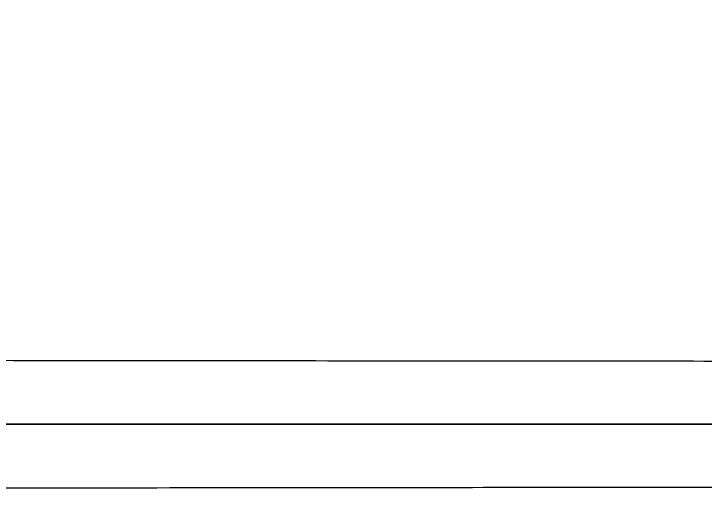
# Model space of a CAD drawing. Header units: millimetres. Extents: x 0 to 594, y 0 to 532.
# Drawn here: x 447.966 to 450.957, y 282.449 to 284.598 of the extents above; entities that cross this region are included whole.
import ezdxf
from ezdxf.lldxf.tags import DXFTag

# ---------------------------------------------------------------- set-up
doc = ezdxf.new("R2010")
doc.units = ezdxf.units.MM
for name, color, linetype, true_color in [('11', 7, 'Continuous', 0xffffff), ('13', 7, 'Continuous', 0xffffff), ('201', 7, 'Continuous', 0xffffff), ('4', 7, 'Continuous', 0xffffff)]:
    doc.layers.add(name, color=color, linetype=linetype, true_color=true_color)
doc.styles.add('iso-1', font='isocp.shx')
tags = doc.linetypes.add('DASHED', pattern=[25.72, 12.86, -12.86]).pattern_tags.tags
tags[6:7] = [DXFTag(74, 4), DXFTag(75, 0), DXFTag(340, '0'), DXFTag(46, 0.0), DXFTag(50, 0.0), DXFTag(44, 0.0), DXFTag(45, 0.0)]
tags[4:5] = [DXFTag(74, 4), DXFTag(75, 0), DXFTag(340, '0'), DXFTag(46, 0.0), DXFTag(50, 0.0), DXFTag(44, 0.0), DXFTag(45, 0.0)]
doc.dimstyles.get("Standard").update_dxf_attribs({"dimtxt": 0.18, "dimasz": 0.18, "dimexe": 0.18, "dimexo": 0.0625, "dimgap": 0.09, "dimtad": 0, "dimtih": 1, "dimtoh": 1, "dimdec": 4, "dimzin": 0, "dimdsep": 46, "dimtxsty": 'Standard', "dimcen": 0.09, "dimadec": 0, "dimazin": 0, "dimtfac": 1, "dimtdec": 4, "dimtofl": 0, "dimtmove": 0, "dimatfit": 3, "dimfxl": 1, "dimtolj": 1, "dimtzin": 0, "dimarcsym": 0})

# ---------------------------------------------------------------- blocks, each defined once
blk = doc.blocks.new('_U1')
at = {"layer": '201', "color": 250, "lineweight": 13}
blk.add_line((430.61169, 282.820884), (499.931008, 323.940688), dxfattribs=at)
at = {"layer": '201', "color": 250, "lineweight": 18}
blk.add_solid([(499.931008, 323.940688), (497.155868, 321.758737), (496.685695, 322.551343), (499.931008, 323.940688)], dxfattribs=at)
at = {"layer": '201', "color": 250, "linetype": 'Continuous', "lineweight": 18, "char_height": 3.5, "attachment_point": 7, "rotation": 30.676165, "line_spacing_factor": 0.963855, "style": 'iso-1'}
for s, insert in [('\\W0.5795;1612', (481.810819, 313.855865)), ('\\W0.6380;R', (478.626316, 311.966838))]:
    blk.add_mtext(s, dxfattribs=dict(at, insert=insert))
blk = doc.blocks.new('_U12')
at = {"layer": '201', "color": 250, "lineweight": 13}
blk.add_arc((430.61169, 282.820884), 24.022753, 0, 184.999943, dxfattribs=at)
blk = doc.blocks.new('_U13')
at = {"layer": '201', "color": 250, "lineweight": 13}
blk.add_arc((430.61169, 282.820884), 53.921515, 175, 359.999943, dxfattribs=at)

msp = doc.modelspace()

# ---------------------------------------------------------------- linework, layer by layer
at = {"layer": '11', "color": 250, "linetype": 'DASHED', "lineweight": 18}
for p, q in [((432.22361, 282.82088), (448.59861, 282.82088)), ((455.0938, 282.82088), (438.61169, 282.82088)), ((438.61169, 282.82088), (477.61169, 282.82088)), ((438.61169, 282.82088), (471.36169, 282.82088)), ((448.9375, 282.82088), (446.08315, 282.82088)), ((448.59861, 282.82088), (455.0938, 282.82088))]:
    msp.add_line(p, q, dxfattribs=at)
at = {"layer": '13', "color": 250, "linetype": 'Continuous', "lineweight": 18}
msp.add_circle((430.61169, 282.82088), 80.5978, dxfattribs=at)
at = {"layer": '4', "color": 250, "linetype": 'Continuous', "lineweight": 13}
for points, knots in [([(447.90786, 283.09765), (448.20898, 283.09735), (448.78462, 283.09679), (449.84583, 283.09557), (450.93038, 283.09457), (452.14556, 283.09444), (453.15228, 283.09309), (453.83456, 283.09356), (454.11169, 283.09374)], [0, 0, 0, 0, 0.1456921, 0.2785044, 0.5133249, 0.6701806, 0.8660321, 1, 1, 1, 1]), ([(454.11169, 282.54802), (453.83451, 282.54821), (453.15216, 282.54867), (452.14537, 282.54733), (450.93017, 282.5472), (449.84565, 282.5462), (448.78452, 282.54498), (448.20895, 282.54442), (447.90786, 282.54412)], [0, 0, 0, 0, 0.1339893, 0.3298528, 0.4867137, 0.7215288, 0.8543246, 1, 1, 1, 1])]:
    msp.add_open_spline(points, degree=3, knots=knots, dxfattribs=at)
at = {"layer": '4', "color": 250, "linetype": 'Continuous', "lineweight": 18}
msp.add_open_spline([(454.11169, 282.82088), (453.59708, 282.82088), (453.08375, 282.82088), (452.05961, 282.82088), (451.54874, 282.82088), (450.0141, 282.82088), (448.99027, 282.82088), (447.96531, 282.82088)], degree=3, knots=[0, 0, 0, 0, 0.25, 0.25, 0.5, 0.5, 1, 1, 1, 1], dxfattribs=at)

# ---------------------------------------------------------------- block references
at = {"layer": '201', "color": 250, "linetype": 'Continuous', "lineweight": 18}
for name in ['_U12', '_U13']:
    msp.add_blockref(name, (0, 0), dxfattribs=at)

# ---------------------------------------------------------------- dimensions: what is measured, and where the dimension line sits
dim = msp.add_radius_dim(center=(430.61169, 282.82088), mpoint=(499.93101, 323.94069), dimstyle='Standard', override={"dimtxt": 3.5, "dimasz": 3.5, "dimexe": 1.5, "dimexo": 0.5, "dimgap": 1.75, "dimtad": 1, "dimtih": 0, "dimtoh": 0, "dimdec": 0, "dimlfac": 20, "dimzin": 8, "dimdsep": 46, "dimlunit": 2, "dimpost": 'R<>', "dimtxsty": 'iso-1', "dimsah": 1, "dimse1": 0, "dimse2": 0, "dimsd1": 0, "dimsd2": 0, "dimclrd": 250, "dimclre": 250, "dimclrt": 250, "dimtol": 0, "dimtm": -0.1, "dimtfac": 0.7, "dimtdec": 2, "dimtofl": 1, "dimtmove": 0, "dimtzin": 8, "dimlwd": 13, "dimlwe": 13}, dxfattribs=at)
dim.commit()
dim.dimension.update_dxf_attribs({"geometry": '_U1', "text_midpoint": (482.97275, 313.88115), "dimtype": 164})

doc.saveas('drawing.dxf')
